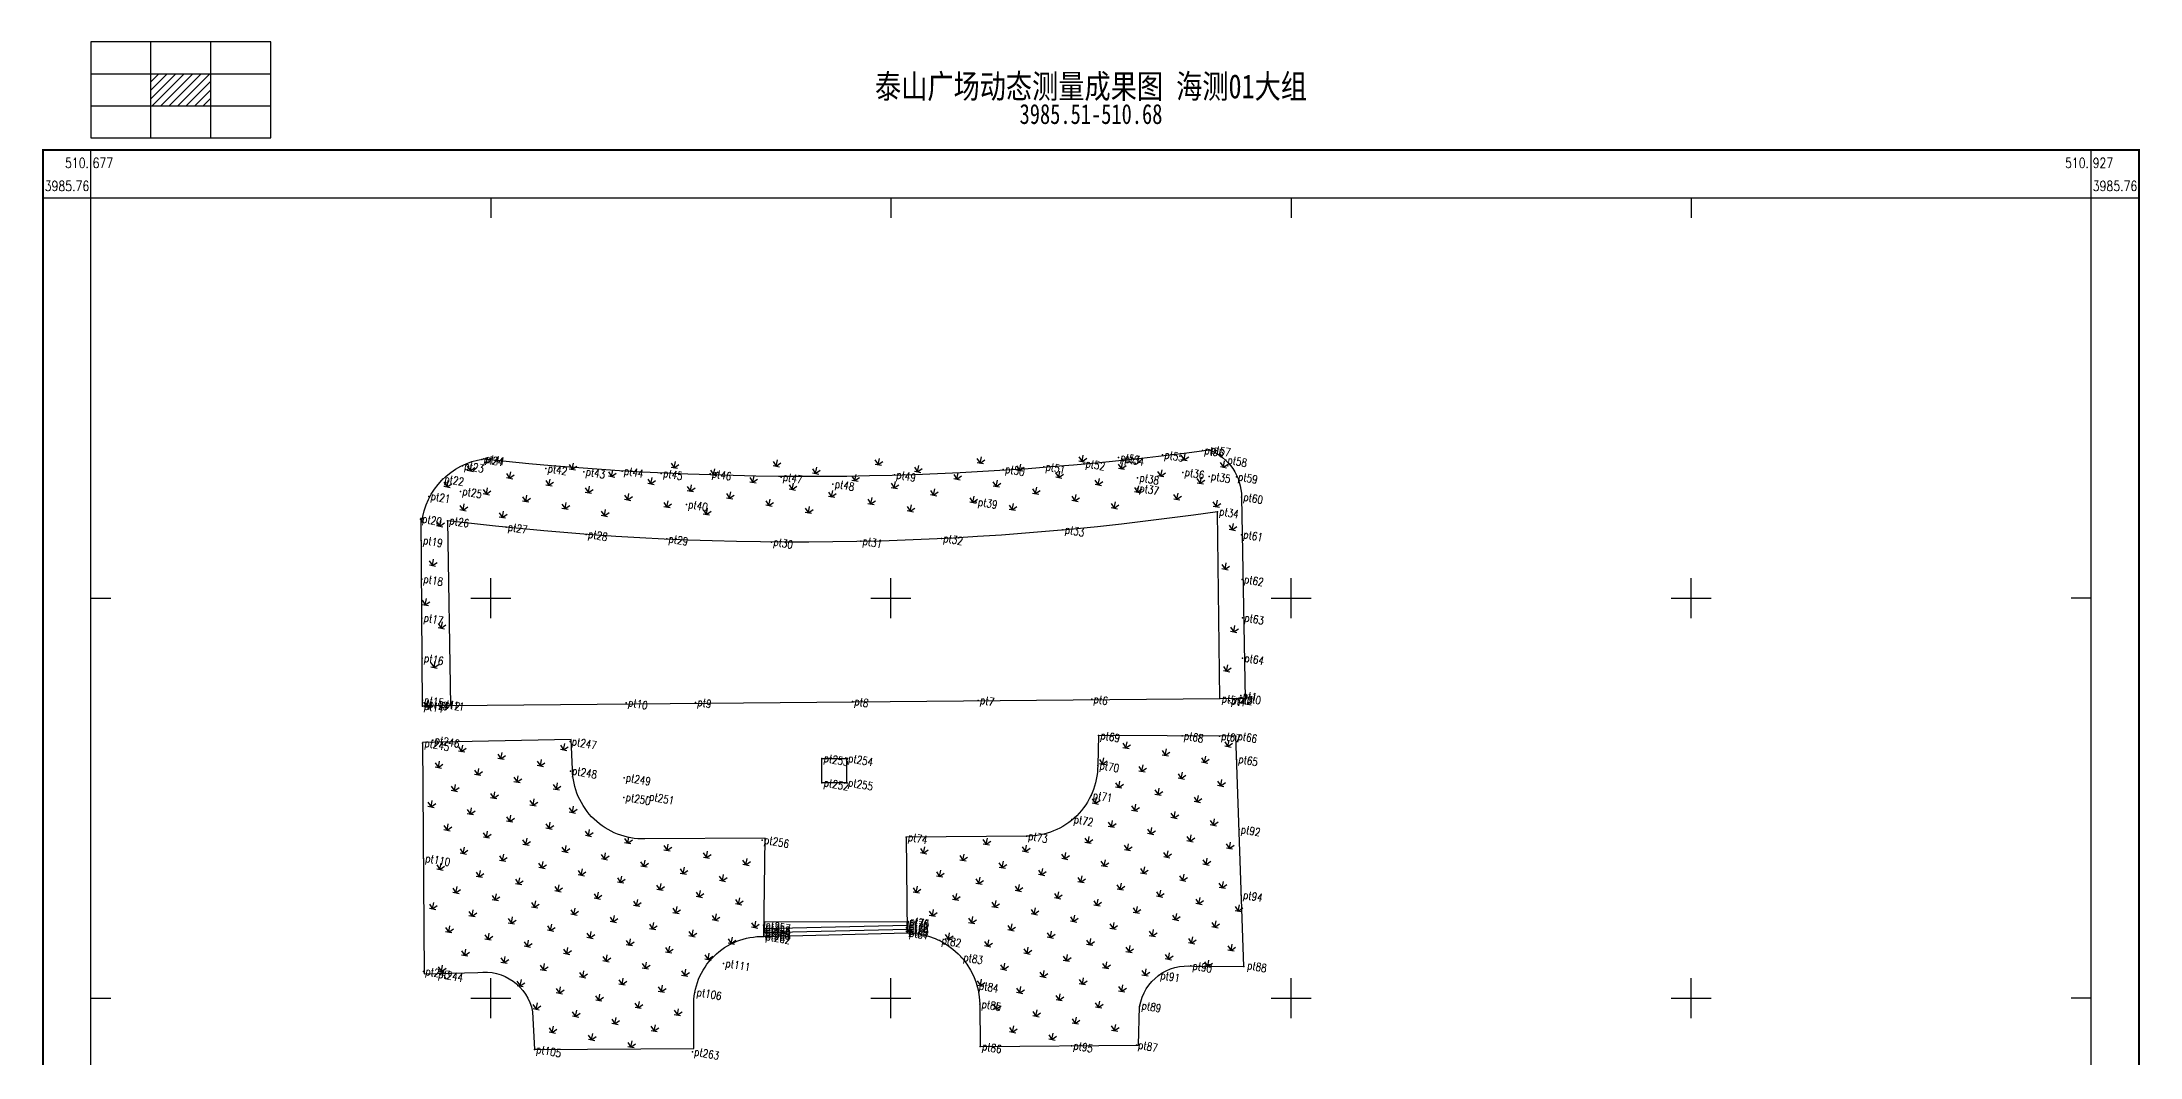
# Model space of a CAD drawing. Extents: x 510667 to 510933, y 3985494 to 3985780.
# Drawn here: x 510670.9 to 510933.1, y 3985652.6 to 3985779.5 of the extents above; entities that cross this region are included whole.
import ezdxf
from ezdxf.enums import TextEntityAlignment as Align

# ---------------------------------------------------------------- set-up
doc = ezdxf.new("R2010")
doc.units = 0
doc.header["$LTSCALE"] = 0.5
doc.header["$PDSIZE"] = 0.2
doc.layers.get('0').update_dxf_attribs({"linetype": 'CONTINUOUS'})
doc.layers.add('ASSIST', color=7, linetype='CONTINUOUS', plot=False)
for name, color, linetype in [('JMD', 6, 'CONTINUOUS'), ('SXSS', 5, 'CONTINUOUS'), ('TK', 7, 'CONTINUOUS'), ('ZBTZ', 3, 'CONTINUOUS'), ('ZDH', 1, 'CONTINUOUS')]:
    doc.layers.add(name, color=color, linetype=linetype)
doc.styles.add('HZ', font='rs.shx', dxfattribs={"width": 0.8, "bigfont": 'hztxt.shx'})
doc.styles.add('等线体', font='simhei.ttf')
doc.linetypes.add('1161', pattern='A,0,[149,AAA.SHX,S=0.15,R=0,X=0,Y=0],-1.6', length=1.6)

# ---------------------------------------------------------------- blocks, each defined once
blk = doc.blocks.new('gc124')
for p, q in [((-1, 1), (0, 0)), ((-0.8, 0), (0.8, 0)), ((0, 0), (0, 1.6)), ((0, 0), (1, 1))]:
    blk.add_line(p, q)
blk = doc.blocks.new('ac50tk')
for p, q in [((45, 539), (0, 539)), ((0, 539), (0, 515)), ((15, 515), (15, 539)), ((30, 515), (30, 539)), ((45, 515), (45, 539)), ((0, 531), (45, 531)), ((0, 523), (45, 523)), ((0, 515), (45, 515)), ((0, -12), (0, 512)), ((500, -12), (500, 512)), ((-12, 500), (512, 500)), ((100, 500), (100, 495)), ((200, 500), (200, 495)), ((300, 500), (300, 495)), ((400, 500), (400, 495)), ((100, 395), (100, 405)), ((200, 395), (200, 405)), ((300, 395), (300, 405)), ((400, 395), (400, 405)), ((0, 400), (5, 400)), ((95, 400), (105, 400)), ((195, 400), (205, 400)), ((295, 400), (305, 400)), ((395, 400), (405, 400)), ((500, 400), (495, 400)), ((100, 295), (100, 305)), ((200, 295), (200, 305)), ((300, 295), (300, 305)), ((400, 295), (400, 305)), ((0, 300), (5, 300)), ((95, 300), (105, 300)), ((195, 300), (205, 300)), ((295, 300), (305, 300)), ((395, 300), (405, 300)), ((500, 300), (495, 300)), ((100, 195), (100, 205)), ((200, 195), (200, 205)), ((300, 195), (300, 205)), ((400, 195), (400, 205)), ((0, 200), (5, 200)), ((95, 200), (105, 200)), ((195, 200), (205, 200)), ((295, 200), (305, 200)), ((395, 200), (405, 200)), ((500, 200), (495, 200)), ((100, 95), (100, 105)), ((200, 95), (200, 105)), ((300, 95), (300, 105)), ((400, 95), (400, 105)), ((0, 100), (5, 100)), ((95, 100), (105, 100)), ((195, 100), (205, 100)), ((295, 100), (305, 100)), ((395, 100), (405, 100)), ((500, 100), (495, 100)), ((-12, 0), (512, 0)), ((100, 0), (100, 5)), ((200, 0), (200, 5)), ((300, 0), (300, 5)), ((400, 0), (400, 5))]:
    blk.add_line(p, q)
at = {"color": 0}
for p, q in [((15, 524.79), (21.21, 531)), ((15, 526.91), (19.09, 531)), ((15, 529.04), (16.96, 531)), ((15.33, 523), (23.33, 531)), ((17.45, 523), (25.45, 531)), ((19.57, 523), (27.57, 531)), ((21.69, 523), (29.69, 531)), ((23.81, 523), (30, 529.19)), ((25.94, 523), (30, 527.06)), ((28.06, 523), (30, 524.94))]:
    blk.add_line(p, q, dxfattribs=at)
blk.add_lwpolyline([(-12, -12, 0.5, 0.5, 0), (-12, 512, 0.5, 0.5, 0), (512, 512, 0.5, 0.5, 0), (512, -12, 0.5, 0.5, 0)], format="xyseb", close=True)

msp = doc.modelspace()

# ---------------------------------------------------------------- linework, layer by layer
at = {"linetype": 'Continuous'}
for p, q in [((510768.36, 3985689.96, 38.34), (510771.42, 3985689.95, 38.32)), ((510768.37, 3985686.89, 38.33), (510768.36, 3985689.96, 38.34)), ((510771.42, 3985689.95, 38.32), (510771.42, 3985686.91, 38.34)), ((510771.42, 3985686.91, 38.34), (510768.37, 3985686.89, 38.33)), ((510779.13, 3985669.59, 38.06), (510779.04, 3985668.15, 37.06)), ((510732.86, 3985653.57, 36.98), (510732.43, 3985653.56, 36.99)), ((510807.67, 3985654.11, 36.98), (510807.93, 3985654.11, 36.99))]:
    msp.add_line(p, q, dxfattribs=at)
at = {"layer": 'ASSIST', "linetype": 'Continuous', "flags": 128}
msp.add_lwpolyline([(510761.17, 3985669.47), (510761.1, 3985667.7), (510779.04, 3985668.15), (510779.02, 3985669.52)], close=True, dxfattribs=at)
at = {"layer": 'JMD', "linetype": 'Continuous'}
for p, q in [((510761.09, 3985668.7), (510779.02, 3985669.11)), ((510761.17, 3985669.47, 38.06), (510761.1, 3985667.7)), ((510761.1, 3985668.2), (510779.03, 3985668.63)), ((510761.1, 3985667.7), (510779.04, 3985668.15)), ((510779.04, 3985668.15), (510779.02, 3985669.52))]:
    msp.add_line(p, q, dxfattribs=at)
at = {"layer": 'SXSS', "linetype": 'Continuous', "elevation": 38.19, "flags": 128}
msp.add_lwpolyline([(510721.96, 3985696.56), (510818.12, 3985697.43), (510817.81, 3985720.79, -0.066906), (510721.58, 3985719.66), (510721.96, 3985696.56)], format="xyb", dxfattribs=at)
at = {"layer": 'ZBTZ', "linetype": '1161', "elevation": 38.43, "flags": 128}
msp.add_lwpolyline([(510721.96, 3985696.56), (510718.42, 3985696.5), (510718.26, 3985720.04), (510718.36, 3985719.42, -0.340518), (510726.09, 3985727.39, 0.05961), (510816.78, 3985728.52, -0.309105), (510820.82, 3985722.6), (510821.26, 3985697.42), (510818.12, 3985697.43), (510817.81, 3985720.79, -0.066906), (510721.58, 3985719.66), (510721.96, 3985696.56)], format="xyb", close=True, dxfattribs=at)
at = {"layer": 'ZBTZ', "linetype": '1161', "flags": 128}
for points in [[(510718.45, 3985691.94), (510718.66, 3985663.03), (510725.37, 3985663.2, -0.400892), (510732.19, 3985658.3), (510732.43, 3985653.56), (510752.36, 3985653.68), (510752.34, 3985658.97, -0.428006), (510761.1, 3985667.7), (510761.26, 3985679.97), (510746.22, 3985679.89, -0.415692), (510737.18, 3985688.59), (510737.02, 3985692.33), (510718.45, 3985691.94)], [(510778.89, 3985680.1), (510779.04, 3985668.15, -0.407735), (510788.1, 3985659.23), (510788.16, 3985653.94), (510807.93, 3985654.11), (510808.08, 3985658.96, -0.400892), (510814.82, 3985663.98), (510821.09, 3985663.94), (510820.09, 3985692.74), (510802.95, 3985692.8), (510802.84, 3985689.06, -0.415692), (510793.93, 3985680.23), (510778.89, 3985680.1)]]:
    msp.add_lwpolyline(points, format="xyb", close=True, dxfattribs=at)
at = {"layer": 'ZDH', "linetype": 'Continuous'}
for p in [(510815.95, 3985728.45, 38.38), (510816.78, 3985728.52, 38.3), (510723.45, 3985726.51, 39.16), (510725.87, 3985727.32, 39.16), (510726.09, 3985727.39, 39.08), (510733.86, 3985726.18, 38.33), (510738.61, 3985725.76, 38.03), (510743.39, 3985725.87, 38.91), (510748.29, 3985725.58, 38.91), (510754.38, 3985725.54, 38.92), (510777.44, 3985725.38, 38.74), (510791.04, 3985726.08, 38.68), (510796.11, 3985726.38, 38.67), (510801.09, 3985726.78, 38.53), (510805.44, 3985727.58, 38.65), (510805.97, 3985727.37, 38.67), (510810.95, 3985727.88, 38.59), (510813.49, 3985725.71, 38.66), (510818.84, 3985727.22, 38.27), (510719.25, 3985722.71, 39.14), (510720.95, 3985724.86, 39.17), (510723.21, 3985723.32, 39), (510763.26, 3985725.11, 38.85), (510769.75, 3985724.23, 39.08), (510807.82, 3985723.71, 38.58), (510807.83, 3985725.02, 38.61), (510816.78, 3985725.2, 38.57), (510820.17, 3985725.14, 38.22), (510751.42, 3985721.68, 38.71), (510787.64, 3985721.99, 38.58), (510817.81, 3985720.79, 38.19), (510820.82, 3985722.6, 38.18), (510718.18, 3985719.87, 39.07), (510721.58, 3985719.66, 38.19), (510728.88, 3985718.86, 38.13), (510738.9, 3985717.96, 38.17), (510798.5, 3985718.53, 38.1), (510820.81, 3985717.91, 38.04), (510718.29, 3985717.19, 39.08), (510748.97, 3985717.39, 38.21), (510762.07, 3985717, 38.23), (510773.22, 3985717.09, 38.22), (510783.31, 3985717.44, 38.24), (510718.34, 3985712.36, 38.96), (510820.9, 3985712.31, 37.93), (510718.36, 3985707.5, 38.83), (510820.94, 3985707.52, 37.78), (510718.41, 3985702.47, 38.67), (510820.95, 3985702.48, 37.53), (510718.42, 3985697.22, 38.53), (510718.42, 3985696.5, 38.46), (510718.98, 3985696.8, 38.4), (510720.47, 3985696.78, 37.71), (510720.99, 3985696.72, 37.74), (510743.91, 3985696.91, 38.2), (510752.57, 3985696.96, 38.27), (510772.2, 3985697.06, 38.42), (510787.91, 3985697.21, 38.42), (510802.1, 3985697.34, 38.41), (510818.12, 3985697.43, 38.41), (510819.31, 3985697.17, 38.24), (510820.21, 3985697.43, 38.07), (510820.24, 3985697.31, 38.08), (510820.74, 3985697.82, 38.1), (510821.26, 3985697.42, 37.91), (510718.46, 3985691.85, 38.52), (510719.74, 3985692.24, 38.43), (510736.88, 3985692.05, 38.3), (510802.95, 3985692.8, 37.87), (510813.4, 3985692.76, 37.67), (510818.05, 3985692.74, 37.58), (510820.09, 3985692.74, 37.55), (510768.36, 3985689.96, 38.34), (510771.42, 3985689.95, 38.32), (510802.84, 3985689.06, 37.85), (510820.19, 3985689.84, 37.52), (510736.92, 3985688.38, 38.35), (510743.63, 3985687.52, 38.34), (510768.37, 3985686.89, 38.33), (510771.42, 3985686.91, 38.34), (510743.62, 3985685.08, 38.24), (510746.55, 3985685.14, 38.25), (510802.01, 3985685.32, 37.86), (510799.62, 3985682.31, 37.84), (510820.5, 3985681.05, 37.45), (510760.91, 3985679.73, 38.36), (510778.89, 3985680.1, 37.88), (510793.93, 3985680.23, 37.84), (510718.56, 3985677.44, 37.81), (510820.78, 3985672.86, 37.38), (510761.08, 3985669.12, 38.17), (510761.09, 3985668.85, 38.03), (510761.09, 3985668.56, 37.88), (510761.09, 3985668.27, 37.73), (510761.1, 3985667.99, 37.58), (510761.1, 3985667.7, 37.44), (510779.01, 3985668.7, 37.31), (510779.01, 3985668.42, 37.17), (510779.02, 3985669.52, 37.75), (510779.02, 3985669.26, 37.61), (510779.02, 3985668.98, 37.47), (510779.04, 3985668.15, 37.06), (510779.13, 3985669.59, 38.06), (510783.1, 3985667.19, 37.05), (510785.83, 3985665.08, 37.04), (510718.57, 3985663.32, 37.89), (510720.18, 3985662.99, 37.96), (510756.08, 3985664.32, -37.09), (510810.45, 3985662.82, 37.21), (510814.46, 3985664.02, 37.21), (510821.12, 3985663.94, 37.11), (510752.48, 3985660.7, -37.06), (510787.77, 3985661.53, 37.07), (510788.1, 3985659.23, 37.05), (510808.1, 3985659.05, 37.21), (510732.43, 3985653.56, 36.99), (510752.18, 3985653.27, 37.42), (510788.16, 3985653.94, 37.08), (510799.57, 3985654.04, 37.02), (510807.67, 3985654.11, 36.98)]:
    msp.add_point(p, dxfattribs=at)

# ---------------------------------------------------------------- block references
at = {"layer": 'TK', "linetype": 'Continuous', "xscale": 0.5, "yscale": 0.5}
msp.add_blockref('ac50tk', (510677, 3985510), dxfattribs=at)
at = {"layer": 'ZBTZ', "linetype": 'Continuous', "xscale": 0.499999999972348, "yscale": 0.4999999999941544, "rotation": 349.561715805657}
for p in [(510813.64, 3985727.26), (510724.42, 3985725.9), (510729.33, 3985724.99), (510737.16, 3985726.09), (510742.08, 3985725.19), (510749.91, 3985726.29), (510754.83, 3985725.38), (510759.74, 3985724.47), (510762.66, 3985726.48), (510767.57, 3985725.57), (510772.49, 3985724.67), (510775.4, 3985726.67), (510780.32, 3985725.77), (510785.24, 3985724.86), (510788.15, 3985726.87), (510793.07, 3985725.96), (510797.98, 3985725.06), (510800.89, 3985727.06), (510805.81, 3985726.16), (510810.73, 3985725.25), (510818.56, 3985726.35), (510721.51, 3985723.89), (510726.42, 3985722.99), (510731.34, 3985722.08), (510734.25, 3985724.09), (510739.17, 3985723.18), (510744.09, 3985722.27), (510747, 3985724.28), (510751.92, 3985723.37), (510756.83, 3985722.47), (510764.66, 3985723.57), (510769.58, 3985722.66), (510777.41, 3985723.76), (510782.32, 3985722.86), (510787.24, 3985721.95), (510790.15, 3985723.96), (510795.07, 3985723.05), (510799.99, 3985722.14), (510802.9, 3985724.15), (510807.82, 3985723.24), (510812.73, 3985722.34), (510815.65, 3985724.34), (510723.51, 3985720.98), (510728.43, 3985720.08), (510736.26, 3985721.17), (510741.18, 3985720.27), (510749, 3985721.37), (510753.92, 3985720.46), (510761.75, 3985721.56), (510766.67, 3985720.66), (510774.5, 3985721.76), (510779.41, 3985720.85), (510792.16, 3985721.04), (510804.91, 3985721.24), (510817.65, 3985721.43), (510720.6, 3985718.98), (510819.66, 3985718.52), (510719.69, 3985714.06), (510818.75, 3985713.6), (510718.79, 3985709.14), (510720.79, 3985706.23), (510819.85, 3985705.77), (510719.89, 3985701.31), (510818.95, 3985700.86), (510718.98, 3985696.39), (510723.33, 3985690.83), (510736.08, 3985691.02), (510806.37, 3985691.26), (510819.11, 3985691.45), (510720.42, 3985688.82), (510725.34, 3985687.92), (510728.25, 3985689.92), (510733.17, 3985689.02), (510803.45, 3985689.25), (510808.37, 3985688.35), (510811.28, 3985690.35), (510816.2, 3985689.45), (510722.43, 3985685.91), (510730.26, 3985687.01), (510735.17, 3985686.1), (510805.46, 3985686.34), (510810.38, 3985685.43), (510813.29, 3985687.44), (510818.21, 3985686.53), (510719.52, 3985683.9), (510724.43, 3985683), (510727.35, 3985685), (510732.26, 3985684.1), (510737.18, 3985683.19), (510802.55, 3985684.33), (510807.47, 3985683.43), (510812.38, 3985682.52), (510815.29, 3985684.53), (510721.52, 3985680.99), (510726.44, 3985680.09), (510729.35, 3985682.09), (510734.27, 3985681.19), (510739.19, 3985680.28), (510804.55, 3985681.42), (510809.47, 3985680.52), (510817.3, 3985681.62), (510723.53, 3985678.08), (510731.36, 3985679.18), (510736.27, 3985678.28), (510741.19, 3985677.37), (510744.1, 3985679.38), (510749.02, 3985678.47), (510753.94, 3985677.56), (510781.07, 3985678.12), (510788.9, 3985679.22), (510793.81, 3985678.32), (510798.73, 3985677.41), (510801.64, 3985679.42), (510806.56, 3985678.51), (510811.48, 3985677.61), (510814.39, 3985679.61), (510819.31, 3985678.71), (510720.62, 3985676.08), (510725.53, 3985675.17), (510728.45, 3985677.18), (510733.36, 3985676.27), (510738.28, 3985675.36), (510746.11, 3985676.46), (510751.03, 3985675.56), (510755.94, 3985674.65), (510758.86, 3985676.66), (510783.07, 3985675.21), (510785.99, 3985677.22), (510790.9, 3985676.31), (510795.82, 3985675.41), (510803.65, 3985676.51), (510808.57, 3985675.6), (510813.48, 3985674.69), (510816.39, 3985676.7), (510722.62, 3985673.16), (510727.54, 3985672.26), (510730.45, 3985674.26), (510735.37, 3985673.36), (510740.29, 3985672.45), (510743.2, 3985674.46), (510748.11, 3985673.55), (510753.03, 3985672.65), (510780.16, 3985673.21), (510785.08, 3985672.3), (510787.99, 3985674.31), (510792.91, 3985673.4), (510797.83, 3985672.49), (510800.74, 3985674.5), (510805.65, 3985673.59), (510810.57, 3985672.69), (510818.4, 3985673.79), (510719.71, 3985671.16), (510724.63, 3985670.25), (510732.46, 3985671.35), (510737.37, 3985670.45), (510742.29, 3985669.54), (510745.2, 3985671.55), (510750.12, 3985670.64), (510755.04, 3985669.73), (510757.95, 3985671.74), (510782.17, 3985670.3), (510787.09, 3985669.39), (510790, 3985671.39), (510794.91, 3985670.49), (510799.83, 3985669.58), (510802.74, 3985671.59), (510807.66, 3985670.68), (510812.58, 3985669.78), (510815.49, 3985671.78), (510820.41, 3985670.88), (510721.72, 3985668.25), (510726.63, 3985667.34), (510729.55, 3985669.35), (510734.46, 3985668.44), (510739.38, 3985667.54), (510747.21, 3985668.64), (510752.13, 3985667.73), (510757.04, 3985666.82), (510759.96, 3985668.83), (510779.26, 3985668.29), (510784.17, 3985667.38), (510792, 3985668.48), (510796.92, 3985667.58), (510804.75, 3985668.68), (510809.67, 3985667.77), (510814.58, 3985666.87), (510817.49, 3985668.87), (510723.72, 3985665.34), (510728.64, 3985664.43), (510731.55, 3985666.44), (510736.47, 3985665.53), (510741.39, 3985664.62), (510744.3, 3985666.63), (510749.21, 3985665.72), (510754.13, 3985664.82), (510789.09, 3985666.48), (510794.01, 3985665.57), (510798.93, 3985664.67), (510801.84, 3985666.67), (510806.75, 3985665.77), (510811.67, 3985664.86), (510819.5, 3985665.96), (510720.81, 3985663.33), (510730.65, 3985661.52), (510733.56, 3985663.52), (510738.47, 3985662.62), (510743.39, 3985661.71), (510746.3, 3985663.72), (510751.22, 3985662.81), (510788.18, 3985661.56), (510791.1, 3985663.57), (510796.01, 3985662.66), (510800.93, 3985661.75), (510803.84, 3985663.76), (510808.76, 3985662.85), (510816.59, 3985663.95), (510735.56, 3985660.61), (510740.48, 3985659.71), (510748.31, 3985660.81), (510793.1, 3985660.65), (510798.02, 3985659.75), (510805.85, 3985660.85), (510732.65, 3985658.61), (510737.57, 3985657.7), (510742.49, 3985656.79), (510745.4, 3985658.8), (510750.31, 3985657.89), (510790.19, 3985658.65), (510795.11, 3985657.74), (510800.03, 3985656.84), (510802.94, 3985658.84), (510734.66, 3985655.7), (510739.57, 3985654.79), (510744.49, 3985653.88), (510747.4, 3985655.89), (510792.2, 3985655.74), (510797.11, 3985654.83), (510804.94, 3985655.93)]:
    msp.add_blockref('gc124', p, dxfattribs=at)

# ---------------------------------------------------------------- texts
at = {"layer": 'TK', "linetype": 'Continuous', "width": 0.8}
for s, height, style, p in [('泰山广场动态测量成果图 海测01大组', 3, '等线体', (510802, 3985774)), ('3985.76', 1.25, 'HZ', (510674, 3985761.5)), ('3985.76', 1.25, 'HZ', (510930, 3985761.5))]:
    msp.add_text(s, height=height, dxfattribs=dict(at, style=style)).set_placement(p, align=Align.MIDDLE)
at = {"layer": 'TK', "linetype": 'Continuous', "style": '等线体', "width": 0.75}
msp.add_text('3985.51-510.68', height=2.5, dxfattribs=at).set_placement((510802, 3985768.5), align=Align.BOTTOM_CENTER)
at = {"layer": 'TK', "linetype": 'Continuous', "style": 'HZ', "width": 0.8}
for p in [(510676.75, 3985764.38), (510926.75, 3985764.38)]:
    msp.add_text('510.', height=1.25, dxfattribs=at).set_placement(p, align=Align.MIDDLE_RIGHT)
for s, p in [('677', (510677.2, 3985764.38)), ('927', (510927.2, 3985764.38))]:
    msp.add_text(s, height=1.25, dxfattribs=at).set_placement(p, align=Align.MIDDLE_LEFT)
at = {"layer": 'ZDH', "linetype": 'Continuous', "style": 'HZ', "width": 0.8}
for s, p in [('pt53', (510805.62, 3985727.16, 38.65)), ('pt55', (510811.12, 3985727.46, 38.59)), ('pt56', (510816.13, 3985728.03, 38.38)), ('pt57', (510816.95, 3985728.11, 38.3)), ('pt23', (510723.62, 3985726.09, 39.16)), ('pt24', (510726.05, 3985726.91, 39.16)), ('pt41', (510726.26, 3985726.98, 39.08)), ('pt42', (510734.04, 3985725.76, 38.33)), ('pt43', (510738.79, 3985725.35, 38.03)), ('pt44', (510743.57, 3985725.45, 38.91)), ('pt45', (510748.47, 3985725.16, 38.91)), ('pt46', (510754.56, 3985725.12, 38.92)), ('pt47', (510763.44, 3985724.7, 38.85)), ('pt49', (510777.62, 3985724.96, 38.74)), ('pt50', (510791.22, 3985725.67, 38.68)), ('pt51', (510796.28, 3985725.97, 38.67)), ('pt52', (510801.27, 3985726.37, 38.53)), ('pt54', (510806.15, 3985726.95, 38.67)), ('pt38', (510808.01, 3985724.6, 38.61)), ('pt36', (510813.67, 3985725.29, 38.66)), ('pt35', (510816.95, 3985724.79, 38.57)), ('pt58', (510819.01, 3985726.81, 38.27)), ('pt59', (510820.34, 3985724.72, 38.22)), ('pt21', (510719.42, 3985722.29, 39.14)), ('pt22', (510721.13, 3985724.44, 39.17)), ('pt25', (510723.38, 3985722.9, 39)), ('pt48', (510769.93, 3985723.82, 39.08)), ('pt37', (510808, 3985723.29, 38.58)), ('pt60', (510821, 3985722.19, 38.18)), ('pt20', (510718.35, 3985719.46, 39.07)), ('pt40', (510751.6, 3985721.27, 38.71)), ('pt39', (510787.82, 3985721.57, 38.58)), ('pt34', (510817.98, 3985720.38, 38.19)), ('pt19', (510718.47, 3985716.77, 39.08)), ('pt26', (510721.76, 3985719.25, 38.19)), ('pt27', (510729.06, 3985718.45, 38.13)), ('pt28', (510739.08, 3985717.55, 38.17)), ('pt29', (510749.15, 3985716.97, 38.21)), ('pt31', (510773.4, 3985716.68, 38.22)), ('pt32', (510783.49, 3985717.03, 38.24)), ('pt33', (510798.68, 3985718.11, 38.1)), ('pt61', (510820.99, 3985717.5, 38.04)), ('pt30', (510762.25, 3985716.58, 38.23)), ('pt18', (510718.51, 3985711.94, 38.96)), ('pt62', (510821.08, 3985711.9, 37.93)), ('pt17', (510718.54, 3985707.09, 38.83)), ('pt63', (510821.12, 3985707.1, 37.78)), ('pt16', (510718.58, 3985702.05, 38.67)), ('pt64', (510821.13, 3985702.06, 37.53)), ('pt15', (510718.6, 3985696.81, 38.53)), ('pt14', (510718.59, 3985696.09, 38.46)), ('pt13', (510719.15, 3985696.38, 38.4)), ('pt12', (510720.65, 3985696.37, 37.71)), ('pt11', (510721.17, 3985696.31, 37.74)), ('pt10', (510744.09, 3985696.5, 38.2)), ('pt9', (510752.75, 3985696.55, 38.27)), ('pt8', (510772.38, 3985696.65, 38.42)), ('pt7', (510788.09, 3985696.8, 38.42)), ('pt6', (510802.28, 3985696.93, 38.41)), ('pt5', (510818.3, 3985697.01, 38.41)), ('pt4', (510819.49, 3985696.75, 38.24)), ('pt3', (510820.39, 3985697.01, 38.07)), ('pt2', (510820.41, 3985696.9, 38.08)), ('pt1', (510820.92, 3985697.4, 38.1)), ('pt0', (510821.43, 3985697.01, 37.91)), ('pt245', (510718.64, 3985691.43, 38.52)), ('pt246', (510719.91, 3985691.83, 38.43)), ('pt247', (510737.05, 3985691.63, 38.3)), ('pt69', (510803.13, 3985692.39, 37.87)), ('pt68', (510813.57, 3985692.35, 37.67)), ('pt67', (510818.22, 3985692.33, 37.58)), ('pt66', (510820.27, 3985692.32, 37.55)), ('pt248', (510737.09, 3985687.97, 38.35)), ('pt253', (510768.54, 3985689.55, 38.34)), ('pt254', (510771.6, 3985689.54, 38.32)), ('pt70', (510803.02, 3985688.64, 37.85)), ('pt65', (510820.37, 3985689.42, 37.52)), ('pt249', (510743.81, 3985687.11, 38.34)), ('pt252', (510768.55, 3985686.48, 38.33)), ('pt255', (510771.59, 3985686.5, 38.34)), ('pt250', (510743.8, 3985684.67, 38.24)), ('pt251', (510746.73, 3985684.73, 38.25)), ('pt71', (510802.18, 3985684.91, 37.86)), ('pt72', (510799.8, 3985681.9, 37.84)), ('pt92', (510820.68, 3985680.64, 37.45)), ('pt256', (510761.09, 3985679.32, 38.36)), ('pt74', (510779.07, 3985679.68, 37.88)), ('pt73', (510794.1, 3985679.82, 37.84)), ('pt110', (510718.74, 3985677.03, 37.81)), ('pt94', (510820.96, 3985672.45, 37.38)), ('pt257', (510761.26, 3985668.71, 38.17)), ('pt258', (510761.26, 3985668.43, 38.03)), ('pt259', (510761.27, 3985668.15, 37.88)), ('pt260', (510761.26, 3985667.86, 37.73)), ('pt261', (510761.28, 3985667.58, 37.58)), ('pt262', (510761.28, 3985667.28, 37.44)), ('pt80', (510779.19, 3985668, 37.17)), ('pt76', (510779.19, 3985669.1, 37.75)), ('pt77', (510779.19, 3985668.84, 37.61)), ('pt78', (510779.19, 3985668.56, 37.47)), ('pt79', (510779.19, 3985668.29, 37.31)), ('pt81', (510779.22, 3985667.73, 37.06)), ('pt75', (510779.31, 3985669.18, 38.06)), ('pt82', (510783.28, 3985666.77, 37.05)), ('pt83', (510786, 3985664.66, 37.04)), ('pt243', (510718.75, 3985662.91, 37.89)), ('pt244', (510720.35, 3985662.57, 37.96)), ('pt111', (510756.26, 3985663.9, -37.09)), ('pt91', (510810.62, 3985662.41, 37.21)), ('pt90', (510814.64, 3985663.6, 37.21)), ('pt88', (510821.47, 3985663.65, 37.3)), ('pt106', (510752.66, 3985660.29, -37.06)), ('pt84', (510787.95, 3985661.11, 37.07)), ('pt85', (510788.28, 3985658.81, 37.05)), ('pt89', (510808.28, 3985658.63, 37.21)), ('pt87', (510807.84, 3985653.7, 36.98)), ('pt105', (510732.61, 3985653.15, 36.99)), ('pt263', (510752.35, 3985652.85, 37.42)), ('pt86', (510788.34, 3985653.52, 37.08)), ('pt95', (510799.75, 3985653.62, 37.02))]:
    msp.add_text(s, height=1, rotation=349.5617, dxfattribs=at).set_placement(p)

doc.saveas('drawing.dxf')
